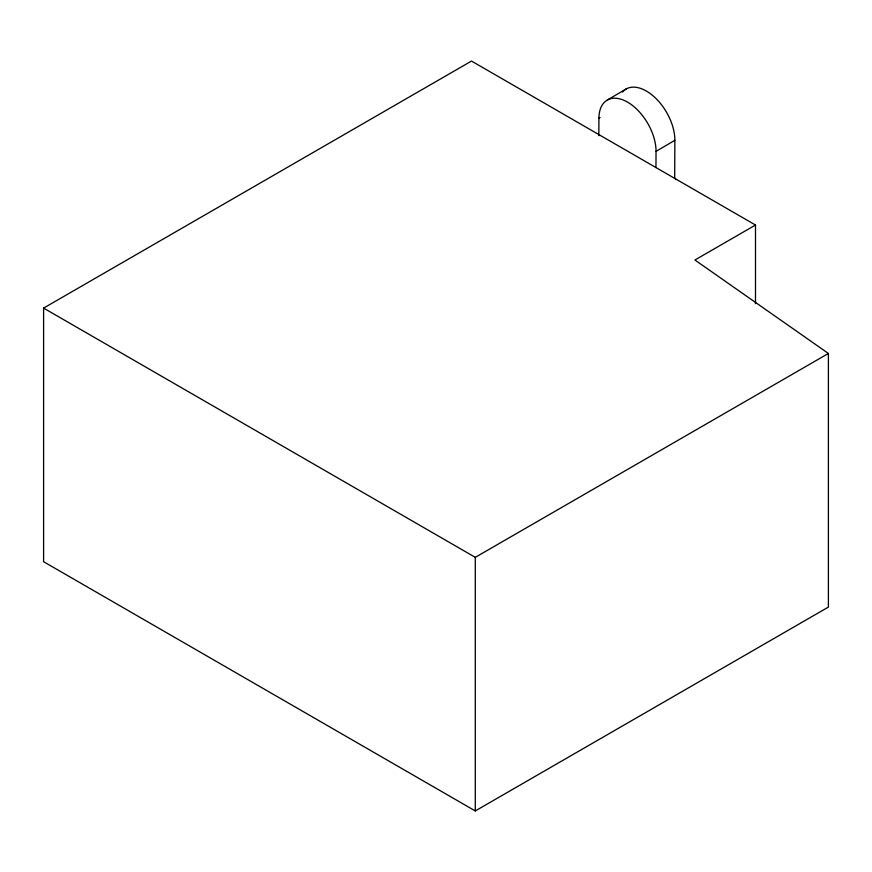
<?xml version="1.0" encoding="UTF-8"?>
<svg xmlns="http://www.w3.org/2000/svg" width="872" height="872" viewBox="0 0 872 872"><rect width="100%" height="100%" fill="white"/><g stroke="black" fill="none" stroke-linecap="round" stroke-linejoin="round"><path stroke-width="1.31" d="M598.835 135.716L598.922 118.2L600.1 117.513M655.962 167.533L656.038 151.357A40.167 23.25 59.6 0 0 627.633 102.177A40.167 23.25 59.6 0 0 598.922 118.2M622.488 92.007A40.167 23.25 59.6 0 1 654.61 97.206A40.167 23.25 59.6 0 1 674.863 140.305L674.688 178.041A74.97 43.404 59.6 0 1 675.898 179.654M607.403 99.997L626.227 88.944M656.038 151.357L674.863 140.305M755.501 225.031L694.919 260.009L828.4 353.465L828.4 607.076L475.284 810.938L43.6 561.71L43.6 308.099L471.501 61.062L755.501 225.031L755.501 303.685M43.6 308.099L475.284 557.339L828.4 353.465M475.284 557.339L475.284 810.938"/></g></svg>
